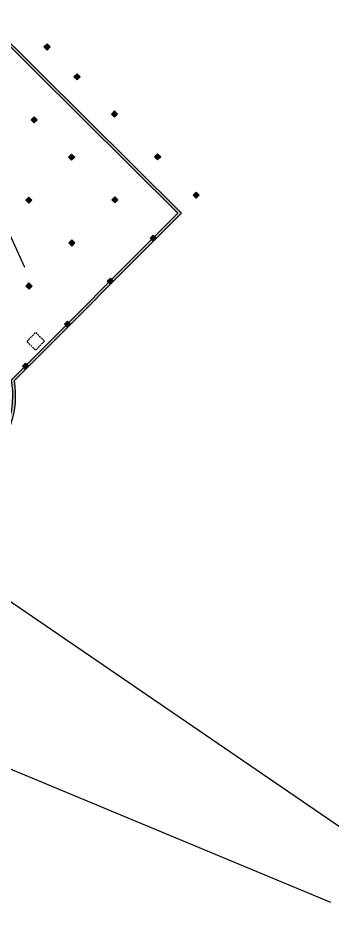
# Model space of a CAD drawing. Extents: x 517381295 to 519272522, y 3499086963 to 3500603577.
# Drawn here: x 518572306 to 518615713, y 3500170238 to 3500293650 of the extents above; entities that cross this region are included whole.
import ezdxf

# ---------------------------------------------------------------- set-up
doc = ezdxf.new("R2010")
doc.units = 0
doc.header["$LTSCALE"] = 1000
doc.header["$MEASUREMENT"] = 0
doc.linetypes.add('DASH', pattern=[0.35, 0.25, -0.1])
doc.layers.get('0').update_dxf_attribs({"linetype": 'CONTINUOUS'})
doc.layers.get('DEFPOINTS').update_dxf_attribs({"color": 8, "linetype": 'CONTINUOUS'})
for name, color, linetype in [('C-XREF-EXT', 7, 'CONTINUOUS'), ('COLUMN', 50, 'CONTINUOUS'), ('PUB_HATCH', 8, 'CONTINUOUS'), ('S_WALL', 2, 'CONTINUOUS'), ('S_WALL_HACH', 30, 'CONTINUOUS'), ('设备基础', 151, 'CONTINUOUS')]:
    doc.layers.add(name, color=color, linetype=linetype)
doc.layers.add('修改圈注', color=2, linetype='CONTINUOUS', plot=False)

# ---------------------------------------------------------------- blocks, each defined once
blk = doc.blocks.new('_FZH')
blk.add_lwpolyline([(-0.5, -0.5), (0.5, -0.5), (0.5, 0.5), (-0.5, 0.5)], close=True)
at = {"layer": 'PUB_HATCH'}
blk.add_solid([(-0.5, -0.5), (0.5, -0.5), (-0.5, 0.5), (0.5, 0.5)], dxfattribs=at)
blk = doc.blocks.new('5567657')
at = {"layer": 'DEFPOINTS', "color": 3}
for p, q in [((-468136, -401817), (-467536, -402417)), ((-468136, -402417), (-467536, -401817))]:
    blk.add_line(p, q, dxfattribs=at)
at = {"layer": 'COLUMN', "xscale": 600.0000004244503, "yscale": 599.9999994146638, "zscale": 599.9999994146638, "rotation": 359.9999999832802}
blk.add_blockref('_FZH', (-467836, -402117), dxfattribs=at)
blk = doc.blocks.new('rgsgdr')
for p in [(-1733022, -964498), (-1741422, -970348), (-1733022, -970348), (-1749822, -977648), (-1741422, -977648), (-1733022, -977648), (-1758222, -986048), (-1749822, -986048), (-1741422, -986048), (-1733022, -986048), (-1766422, -993548), (-1758222, -993548), (-1749822, -993548), (-1741422, -993548), (-1733022, -993548)]:
    blk.add_blockref('5567657', p)
blk = doc.blocks.new('A$C381D5761')
at = {"layer": 'S_WALL_HACH'}
h = blk.add_hatch(color=256, dxfattribs=at)
h.dxf.hatch_style = 1
h.paths.add_polyline_path([(182004, 143013), (173598, 143013), (173598, 154113), (124948, 154113), (124948, 176363), (15398, 176363), (15398, 154663), (17498, 154663), (17498, 139463), (92198, 139463), (92198, 100013), (9048, 100013), (9048, 12046), (12297, 8863), (125098, 8863), (125098, 8513), (12154, 8513), (8698, 11899), (8698, 100363), (91848, 100363), (91848, 139113), (17148, 139113), (17148, 154313), (15048, 154313), (15048, 176713), (125298, 176713), (125298, 154463), (173948, 154463), (173948, 143363), (182086, 143363)])
edge = h.paths.add_edge_path()
edge.add_line((181453, 140663), (173948, 140663))
edge.add_line((173948, 140663), (173948, 135263))
edge.add_line((173948, 135263), (170398, 135263))
edge.add_line((170398, 135263), (170398, 13813))
edge.add_line((170398, 13813), (137673, 13813))
edge.add_arc((127148, 21613), 13100, -90.00003, -36.54257, ccw=False)
edge.add_line((127148, 8513), (125098, 8513))
edge.add_line((125098, 8513), (125098, 8863))
edge.add_line((125098, 8863), (127148, 8863))
edge.add_arc((127148, 21613), 12750, 269.99999, 324.24542)
edge.add_line((137495, 14163), (170048, 14163))
edge.add_line((170048, 14163), (170048, 135613))
edge.add_line((170048, 135613), (173598, 135613))
edge.add_line((173598, 135613), (173598, 141013))
edge.add_line((173598, 141013), (181535, 141013))
edge.add_line((181535, 141013), (181453, 140663))
at = {"layer": 'S_WALL'}
blk.add_lwpolyline([(181453, 140663), (173948, 140663), (173948, 135263), (170398, 135263), (170398, 13813), (137673, 13813, -0.2375764), (127148, 8513), (125098, 8513), (125098, 8863), (127148, 8863, 0.2412116), (137495, 14163), (170048, 14163), (170048, 135613), (173598, 135613), (173598, 141013), (181535, 141013)], format="xyb", close=True, dxfattribs=at)
blk = doc.blocks.new('A$C072B5631')
at = {"layer": '设备基础', "color": 8, "linetype": 'DASH'}
blk.add_lwpolyline([(88948, 100173), (90182, 101414), (91402, 100201), (90168, 98960)], close=True, dxfattribs=at)

msp = doc.modelspace()

# ---------------------------------------------------------------- linework, layer by layer
at = {"layer": '修改圈注', "color": 1}
msp.add_lwpolyline([(518573271.9, 3500259115.1), (518450313.1, 3500530823.1)], dxfattribs=at)
at = {"layer": '修改圈注', "color": 4}
for points in [[(518498199, 3500262962.5), (518625614.6, 3500175735.9)], [(518487775.2, 3500224557.9), (518615502.5, 3500171359.9)]]:
    msp.add_lwpolyline(points, dxfattribs=at)

# ---------------------------------------------------------------- block references
at = {"layer": 'C-XREF-EXT', "rotation": 45.15729226620189}
for name, p in [('A$C381D5761', (518484523.2, 3500136095.5)), ('rgsgdr', (519159305.2, 3502813814.8))]:
    msp.add_blockref(name, p, dxfattribs=at)
at = {"layer": 'C-XREF-EXT'}
msp.add_blockref('A$C072B5631', (518484584.2, 3500148725.2), dxfattribs=at)

doc.saveas('drawing.dxf')
